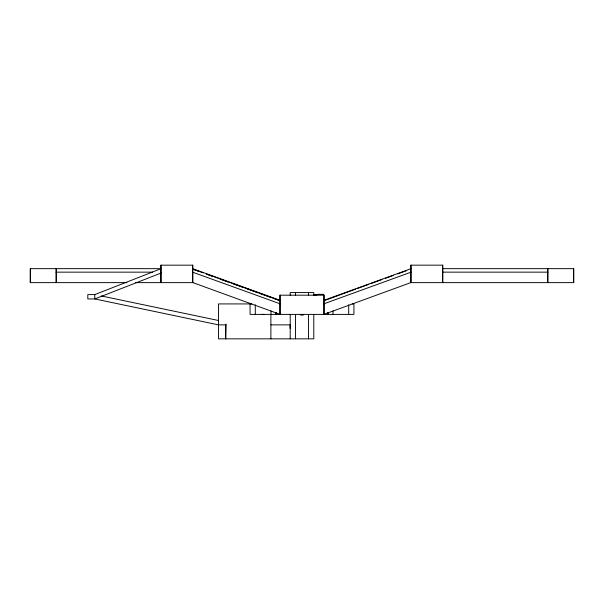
<?xml version="1.0" encoding="UTF-8"?>
<svg xmlns="http://www.w3.org/2000/svg" width="604" height="604" viewBox="0 0 604 604"><rect width="100%" height="100%" fill="white"/><g stroke="black" fill="none" stroke-linecap="round" stroke-linejoin="round"><path stroke-width="0.91" d="M225.858 324.869L218.527 324.869L94.79 298.95L87.806 298.95L87.806 294.586L94.79 294.586L161.125 268.659L30.2 268.659L30.2 282.627L126.915 282.627M161.125 273.023L94.79 298.95L94.79 294.586M324.167 300.226L411.105 268.659M442.528 268.659L573.8 268.659L573.8 282.627L410.758 282.627L323.82 314.397L323.82 295.19M324.703 300.482L355.56 289.18M357.326 288.538L368.787 284.378M370.546 283.737L382.007 279.569M385.533 278.293L393.468 275.409M397.877 273.906L406.696 270.607M323.82 303.842L411.105 272.147M313.348 295.628L318.58 294.322L323.82 294.322M314.926 294.986L318.58 294.322L313.929 294.76M192.548 268.659L279.833 300.226M56.036 272.155L152.631 272.155M442.528 272.147L547.964 272.147M135.387 282.627L192.895 282.627L279.833 314.269M278.429 300.43L280.173 300.43M251.815 303.918L218.527 303.918L218.527 338.836L313.786 338.836L313.786 314.397M352.185 303.918L353.936 303.918L353.936 314.397L250.064 314.397L250.064 303.918M270.894 324.869L290.094 324.869L290.094 328.357M101.253 295.937L218.527 320.505M193.431 269.331L203.171 272.849M206.711 274.133L218.218 278.293M219.984 278.935L279.297 300.384M193.431 269.429L197.855 271.03M206.711 274.231L212.902 276.466M219.984 279.033L227.957 281.909M233.265 283.835L243.004 287.353M246.545 288.637L258.051 292.797M259.818 293.438L271.324 297.598M273.099 298.24L279.297 300.482M192.548 272.155L280.18 303.842M573.453 268.659L573.453 282.627M547.964 268.659L547.964 282.627M547.617 268.659L547.617 282.627M442.875 282.627L442.875 265.164L410.758 265.164L410.758 282.627M442.528 265.164L442.528 282.627M411.105 265.164L411.105 282.627M348.697 304.793L348.697 314.397M332.985 310.901L332.985 314.397M328.1 312.646L328.1 314.397M327.745 312.646L327.745 314.397M324.167 314.397L324.167 295.19L279.833 295.19L279.833 314.397M313.786 295.348L313.786 292.57L290.214 292.57L290.214 295.348M308.546 292.57L308.546 295.348M308.546 314.775L308.546 338.836M303.306 314.397L303.306 315.092L300.694 315.092L300.694 314.397M295.454 292.57L295.454 295.348M295.454 314.775L295.454 338.836M290.214 314.397L290.214 338.836M280.18 295.19L280.18 314.397M276.255 312.646L276.255 314.397M275.9 312.646L275.9 314.397M271.015 310.901L271.015 314.397M270.894 314.299L270.894 338.836M264.031 314.397L261.411 314.397M255.303 304.793L255.303 314.397M225.858 338.836L225.858 324.167L225.511 338.836M192.895 282.627L192.895 265.171L160.777 265.171L160.777 282.627M192.548 265.171L192.548 282.627M161.125 265.171L161.125 282.627M56.383 268.659L56.383 282.627M56.036 268.659L56.036 282.627M30.547 268.659L30.547 282.627"/></g></svg>
